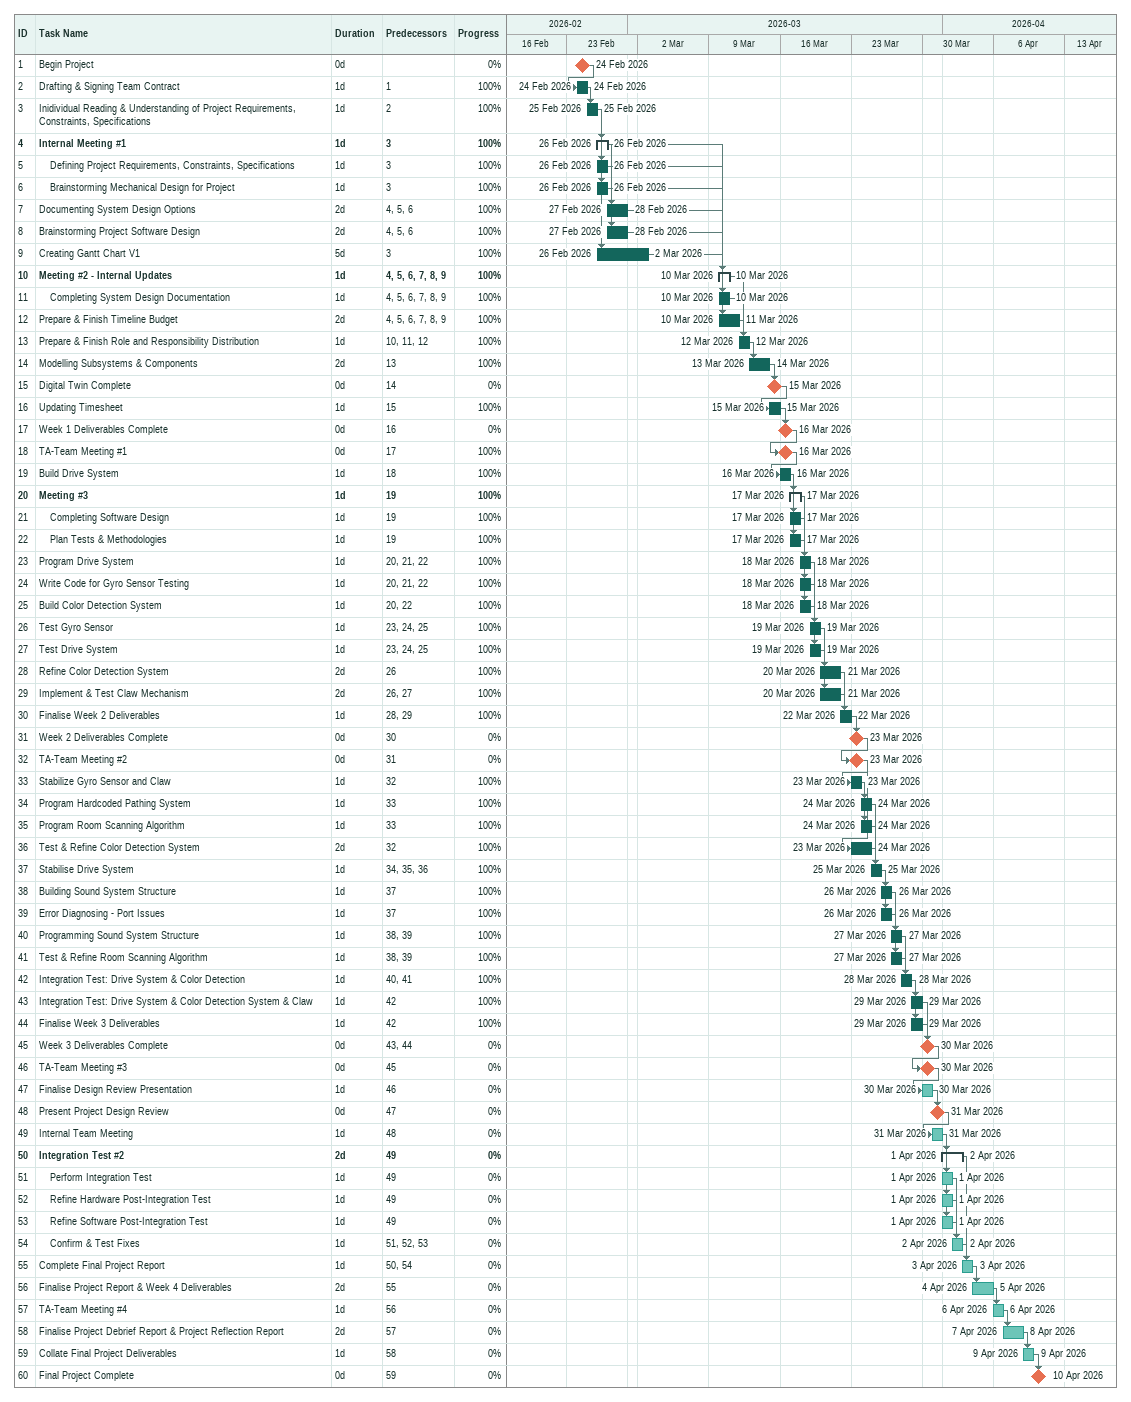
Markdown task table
| ID | Level | Task | Duration | Start | Finish | Predecessors | % complete |
|---|---|---|---|---|---|---|---|
| 1 | 1 | Begin Project | 0d | 2026-02-24 | 2026-02-24 |  | 0 |
| 2 | 1 | Drafting & Signing Team Contract | 1d | 2026-02-24 | 2026-02-24 | 1 | 100 |
| 3 | 1 | Inidividual Reading & Understanding of Project Requirements, Constraints, Specifications | 1d | 2026-02-25 | 2026-02-25 | 2 | 100 |
| 4 | 1 | **Internal Meeting #1** | 1d | 2026-02-26 | 2026-02-26 | 3 | 100 |
| 5 | 2 | Defining Project Requirements, Constraints, Specifications | 1d | 2026-02-26 | 2026-02-26 | 3 | 100 |
| 6 | 2 | Brainstorming Mechanical Design for Project | 1d | 2026-02-26 | 2026-02-26 | 3 | 100 |
| 7 | 1 | Documenting System Design Options | 2d | 2026-02-27 | 2026-02-28 | 4, 5, 6 | 100 |
| 8 | 1 | Brainstorming Project Software Design | 2d | 2026-02-27 | 2026-02-28 | 4, 5, 6 | 100 |
| 9 | 1 | Creating Gantt Chart V1 | 5d | 2026-02-26 | 2026-03-02 | 3 | 100 |
| 10 | 1 | **Meeting #2 - Internal Updates** | 1d | 2026-03-10 | 2026-03-10 | 4, 5, 6, 7, 8, 9 | 100 |
| 11 | 2 | Completing System Design Documentation | 1d | 2026-03-10 | 2026-03-10 | 4, 5, 6, 7, 8, 9 | 100 |
| 12 | 1 | Prepare & Finish Timeline Budget | 2d | 2026-03-10 | 2026-03-11 | 4, 5, 6, 7, 8, 9 | 100 |
| 13 | 1 | Prepare & Finish Role and Responsibility Distribution | 1d | 2026-03-12 | 2026-03-12 | 10, 11, 12 | 100 |
| 14 | 1 | Modelling Subsystems & Components | 2d | 2026-03-13 | 2026-03-14 | 13 | 100 |
| 15 | 1 | Digital Twin Complete | 0d | 2026-03-15 | 2026-03-15 | 14 | 0 |
| 16 | 1 | Updating Timesheet | 1d | 2026-03-15 | 2026-03-15 | 15 | 100 |
| 17 | 1 | Week 1 Deliverables Complete | 0d | 2026-03-16 | 2026-03-16 | 16 | 0 |
| 18 | 1 | TA-Team Meeting #1 | 0d | 2026-03-16 | 2026-03-16 | 17 | 100 |
| 19 | 1 | Build Drive System | 1d | 2026-03-16 | 2026-03-16 | 18 | 100 |
| 20 | 1 | **Meeting #3** | 1d | 2026-03-17 | 2026-03-17 | 19 | 100 |
| 21 | 2 | Completing Software Design | 1d | 2026-03-17 | 2026-03-17 | 19 | 100 |
| 22 | 2 | Plan Tests & Methodologies | 1d | 2026-03-17 | 2026-03-17 | 19 | 100 |
| 23 | 1 | Program Drive System | 1d | 2026-03-18 | 2026-03-18 | 20, 21, 22 | 100 |
| 24 | 1 | Write Code for Gyro Sensor Testing | 1d | 2026-03-18 | 2026-03-18 | 20, 21, 22 | 100 |
| 25 | 1 | Build Color Detection System | 1d | 2026-03-18 | 2026-03-18 | 20, 22 | 100 |
| 26 | 1 | Test Gyro Sensor | 1d | 2026-03-19 | 2026-03-19 | 23, 24, 25 | 100 |
| 27 | 1 | Test Drive System | 1d | 2026-03-19 | 2026-03-19 | 23, 24, 25 | 100 |
| 28 | 1 | Refine Color Detection System | 2d | 2026-03-20 | 2026-03-21 | 26 | 100 |
| 29 | 1 | Implement & Test Claw Mechanism | 2d | 2026-03-20 | 2026-03-21 | 26, 27 | 100 |
| 30 | 1 | Finalise Week 2 Deliverables | 1d | 2026-03-22 | 2026-03-22 | 28, 29 | 100 |
| 31 | 1 | Week 2 Deliverables Complete | 0d | 2026-03-23 | 2026-03-23 | 30 | 0 |
| 32 | 1 | TA-Team Meeting #2 | 0d | 2026-03-23 | 2026-03-23 | 31 | 0 |
| 33 | 1 | Stabilize Gyro Sensor and Claw | 1d | 2026-03-23 | 2026-03-23 | 32 | 100 |
| 34 | 1 | Program Hardcoded Pathing System | 1d | 2026-03-24 | 2026-03-24 | 33 | 100 |
| 35 | 1 | Program Room Scanning Algorithm | 1d | 2026-03-24 | 2026-03-24 | 33 | 100 |
| 36 | 1 | Test & Refine Color Detection System | 2d | 2026-03-23 | 2026-03-24 | 32 | 100 |
| 37 | 1 | Stabilise Drive System | 1d | 2026-03-25 | 2026-03-25 | 34, 35, 36 | 100 |
| 38 | 1 | Building Sound System Structure | 1d | 2026-03-26 | 2026-03-26 | 37 | 100 |
| 39 | 1 | Error Diagnosing - Port Issues | 1d | 2026-03-26 | 2026-03-26 | 37 | 100 |
| 40 | 1 | Programming Sound System Structure | 1d | 2026-03-27 | 2026-03-27 | 38, 39 | 100 |
| 41 | 1 | Test & Refine Room Scanning Algorithm | 1d | 2026-03-27 | 2026-03-27 | 38, 39 | 100 |
| 42 | 1 | Integration Test: Drive System & Color Detection | 1d | 2026-03-28 | 2026-03-28 | 40, 41 | 100 |
| 43 | 1 | Integration Test: Drive System & Color Detection System & Claw | 1d | 2026-03-29 | 2026-03-29 | 42 | 100 |
| 44 | 1 | Finalise Week 3 Deliverables | 1d | 2026-03-29 | 2026-03-29 | 42 | 100 |
| 45 | 1 | Week 3 Deliverables Complete | 0d | 2026-03-30 | 2026-03-30 | 43, 44 | 0 |
| 46 | 1 | TA-Team Meeting #3 | 0d | 2026-03-30 | 2026-03-30 | 45 | 0 |
| 47 | 1 | Finalise Design Review Presentation | 1d | 2026-03-30 | 2026-03-30 | 46 | 0 |
| 48 | 1 | Present Project Design Review | 0d | 2026-03-31 | 2026-03-31 | 47 | 0 |
| 49 | 1 | Internal Team Meeting | 1d | 2026-03-31 | 2026-03-31 | 48 | 0 |
| 50 | 1 | **Integration Test #2** | 2d | 2026-04-01 | 2026-04-02 | 49 | 0 |
| 51 | 2 | Perform Integration Test | 1d | 2026-04-01 | 2026-04-01 | 49 | 0 |
| 52 | 2 | Refine Hardware Post-Integration Test | 1d | 2026-04-01 | 2026-04-01 | 49 | 0 |
| 53 | 2 | Refine Software Post-Integration Test | 1d | 2026-04-01 | 2026-04-01 | 49 | 0 |
| 54 | 2 | Confirm & Test Fixes | 1d | 2026-04-02 | 2026-04-02 | 51, 52, 53 | 0 |
| 55 | 1 | Complete Final Project Report | 1d | 2026-04-03 | 2026-04-03 | 50, 54 | 0 |
| 56 | 1 | Finalise Project Report & Week 4 Deliverables | 2d | 2026-04-04 | 2026-04-05 | 55 | 0 |
| 57 | 1 | TA-Team Meeting #4 | 1d | 2026-04-06 | 2026-04-06 | 56 | 0 |
| 58 | 1 | Finalise Project Debrief Report & Project Reflection Report | 2d | 2026-04-07 | 2026-04-08 | 57 | 0 |
| 59 | 1 | Collate Final Project Deliverables | 1d | 2026-04-09 | 2026-04-09 | 58 | 0 |
| 60 | 1 | Final Project Complete | 0d | 2026-04-10 | 2026-04-10 | 59 | 0 |
